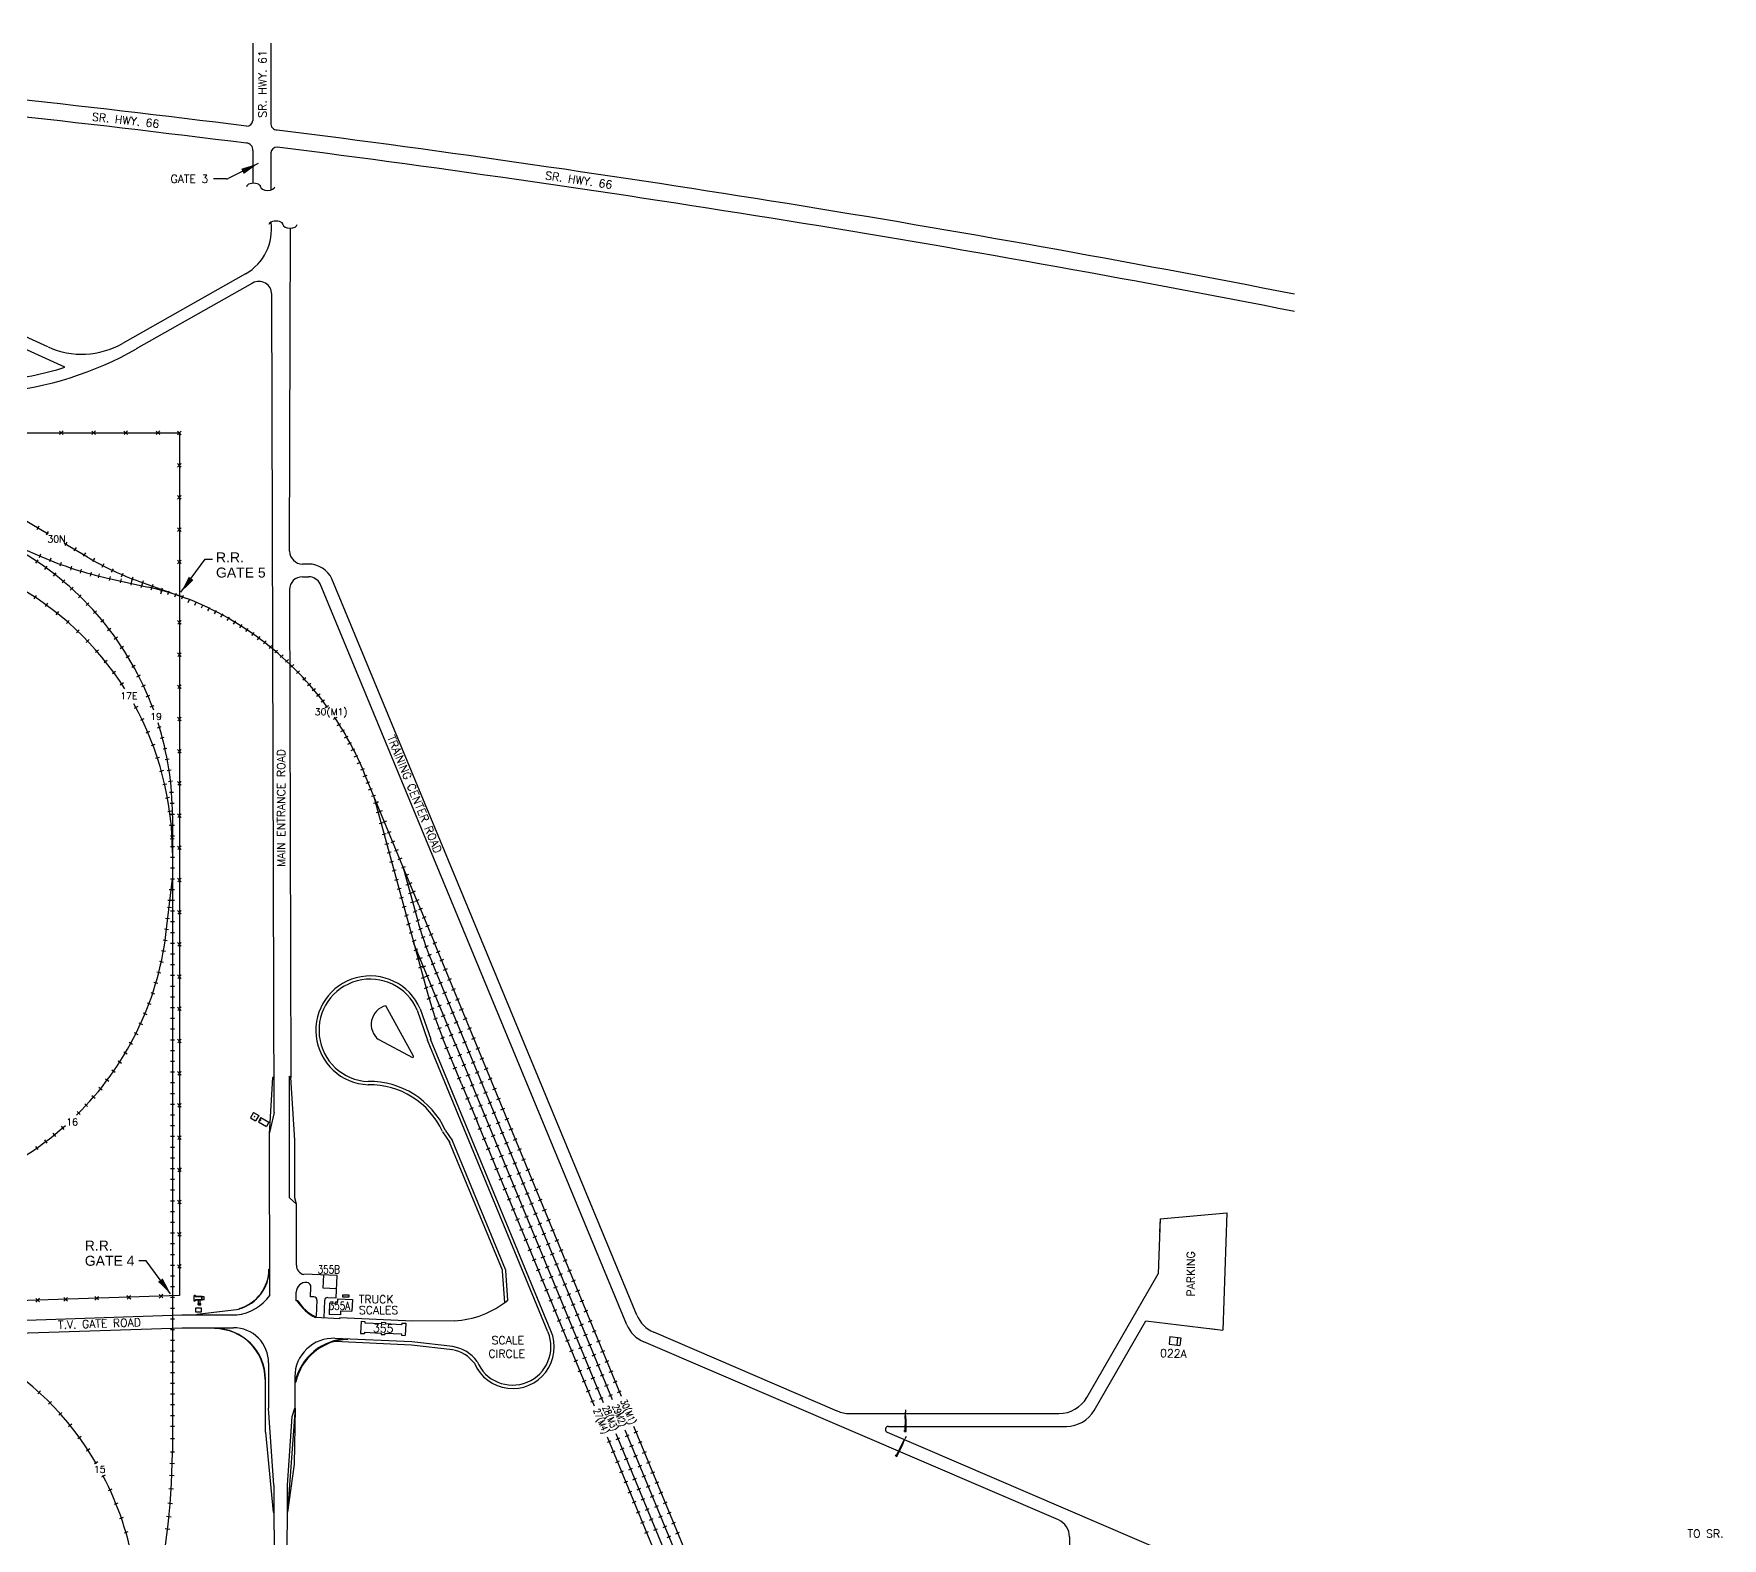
# Model space of a CAD drawing. Extents: x -16413 to 78405, y -232 to 83089.
# Drawn here: x 46664 to 78318, y 54890 to 83089 of the extents above; entities that cross this region are included whole.
import ezdxf
from ezdxf.enums import TextEntityAlignment as Align

# ---------------------------------------------------------------- set-up
doc = ezdxf.new("R2010")
doc.units = 0
doc.header["$LTSCALE"] = 350
doc.header["$MEASUREMENT"] = 0
doc.linetypes.add('CV34', pattern=[1, 1])
doc.linetypes.add('CV78', pattern=[1, 1])
doc.layers.get('0').update_dxf_attribs({"color": 3, "linetype": 'CONTINUOUS'})
doc.layers.add('BACKGROUND', color=7, linetype='CONTINUOUS')
doc.styles.add('ARIAL', font='arial.ttf')
doc.styles.add('SIMPLEX', font='SIMPLEX')

# ---------------------------------------------------------------- blocks, each defined once
blk = doc.blocks.new('RR', base_point=(-429.5, 670.3))
blk.add_line((-429.5, 674.1), (-429.5, 666.6))

msp = doc.modelspace()

# ---------------------------------------------------------------- linework, layer by layer
at = {"layer": 'BACKGROUND'}
for p, q in [((50770, 82915), (50770, 81464)), ((51107, 82911), (51107, 81421)), ((50770, 80902), (50770, 80286)), ((51107, 80859), (51107, 80161)), ((50868, 80654), (50310, 80377)), ((50278, 80369), (50035, 80369)), ((51461, 73390), (51474, 79446)), ((50634, 78590), (48325, 77285)), ((46930, 77218), (44651, 78255)), ((50766, 78417), (48586, 77182)), ((51173, 62867), (51125, 78209)), ((47248, 76837), (44479, 78096)), ((47147, 75643), (47216, 75576)), ((47215, 75644), (47148, 75575)), ((47751, 75643), (47820, 75576)), ((47819, 75644), (47752, 75575)), ((48355, 75643), (48423, 75576)), ((48423, 75644), (48356, 75575)), ((48958, 75643), (49027, 75576)), ((49026, 75644), (48959, 75575)), ((49356, 75639), (49425, 75572)), ((49424, 75640), (49357, 75571)), ((49356, 75035), (49425, 74968)), ((49424, 75036), (49357, 74967)), ((46933, 73712), (45465, 74576)), ((49356, 74431), (49425, 74364)), ((49424, 74432), (49357, 74364)), ((46727, 73798), (46765, 73863)), ((46902, 73697), (46940, 73762)), ((49356, 73828), (49425, 73761)), ((49424, 73829), (49357, 73760)), ((45996, 73637), (46814, 73284)), ((47670, 73278), (47236, 73534)), ((47250, 73496), (47288, 73561)), ((47424, 73395), (47462, 73461)), ((46701, 73166), (46743, 73229)), ((46790, 73335), (46762, 73265)), ((46983, 73261), (46957, 73190)), ((47177, 73179), (47155, 73107)), ((47599, 73295), (47637, 73360)), ((47773, 73194), (47811, 73259)), ((47947, 73093), (47985, 73159)), ((49356, 73224), (49425, 73157)), ((49424, 73225), (49357, 73156)), ((49422, 72620), (49880, 73239)), ((49880, 73239), (50016, 73239)), ((51816, 73150), (51701, 73150)), ((46870, 73049), (46914, 73109)), ((47034, 72925), (47081, 72984)), ((47194, 72795), (47243, 72853)), ((47374, 73110), (47354, 73037)), ((47553, 73052), (47535, 72979)), ((47739, 72997), (47721, 72923)), ((47889, 72965), (47873, 72891)), ((48048, 72885), (48809, 72716)), ((48096, 72915), (48080, 72841)), ((48121, 72997), (48159, 73062)), ((48301, 72871), (48284, 72798)), ((48310, 72910), (48342, 72978)), ((48497, 72828), (48481, 72754)), ((48500, 72836), (48526, 72907)), ((48648, 72821), (49536, 72503)), ((48694, 72767), (48720, 72838)), ((51699, 72910), (51817, 72910)), ((57968, 59072), (52251, 72872)), ((47349, 72660), (47400, 72715)), ((47500, 72519), (47552, 72573)), ((48676, 72708), (48702, 72779)), ((48865, 72667), (48891, 72738)), ((48875, 72702), (48901, 72772)), ((49043, 72592), (49069, 72663)), ((49054, 72630), (49080, 72701)), ((49176, 72578), (49204, 72648)), ((49311, 72536), (49340, 72605)), ((49439, 72496), (49470, 72564)), ((49556, 72427), (49589, 72495)), ((51459, 72670), (51484, 63525)), ((57784, 58890), (52030, 72779)), ((47645, 72373), (47699, 72425)), ((47784, 72221), (47841, 72271)), ((49682, 72378), (49716, 72445)), ((49807, 72326), (49842, 72393)), ((49930, 72272), (49967, 72337)), ((50052, 72214), (50090, 72279)), ((50172, 72153), (50212, 72217)), ((47918, 72065), (47977, 72113)), ((48047, 71904), (48107, 71950)), ((49361, 72089), (49429, 72022)), ((49429, 72090), (49362, 72021)), ((50291, 72090), (50333, 72153)), ((50408, 72024), (50452, 72085)), ((50524, 71955), (50569, 72015)), ((50638, 71883), (50685, 71943)), ((50751, 71809), (50798, 71867)), ((48169, 71739), (48231, 71782)), ((48285, 71569), (48348, 71610)), ((50861, 71731), (50910, 71789)), ((50970, 71652), (51021, 71708)), ((51077, 71569), (51129, 71624)), ((48395, 71395), (48460, 71434)), ((48499, 71217), (48565, 71254)), ((49361, 71485), (49429, 71418)), ((49429, 71486), (49362, 71418)), ((51182, 71485), (51235, 71538)), ((51285, 71397), (51339, 71450)), ((51385, 71308), (51441, 71359)), ((51484, 71216), (51540, 71265)), ((48597, 71036), (48664, 71070)), ((51589, 71098), (51647, 71146)), ((51706, 70978), (51765, 71024)), ((51796, 70873), (51857, 70916)), ((48687, 70851), (48756, 70883)), ((48771, 70663), (48841, 70692)), ((49361, 70882), (49429, 70815)), ((49429, 70883), (49362, 70814)), ((51883, 70777), (51944, 70819)), ((51967, 70673), (52030, 70714)), ((52050, 70567), (52113, 70607)), ((48848, 70472), (48919, 70499)), ((49361, 70278), (49429, 70211)), ((49429, 70279), (49362, 70210)), ((52129, 70459), (52194, 70497)), ((52285, 70241), (52349, 70280)), ((48982, 70082), (49054, 70104)), ((52353, 70125), (52420, 70158)), ((52422, 70010), (52489, 70042)), ((49038, 69884), (49111, 69903)), ((49087, 69684), (49160, 69701)), ((49361, 69675), (49429, 69608)), ((49429, 69675), (49362, 69607)), ((52488, 69894), (52557, 69924)), ((52551, 69776), (52621, 69804)), ((52612, 69656), (52682, 69683)), ((49128, 69483), (49202, 69496)), ((52670, 69535), (52741, 69561)), ((52725, 69413), (52796, 69437)), ((49163, 69280), (49237, 69291)), ((49189, 69076), (49264, 69084)), ((49361, 69071), (49429, 69004)), ((49429, 69072), (49362, 69003)), ((52796, 69289), (52866, 69315)), ((52840, 69167), (52911, 69191)), ((53883, 66755), (52853, 69250)), ((52893, 69044), (52964, 69066)), ((49209, 68871), (49284, 68876)), ((52942, 68919), (53014, 68940)), ((52998, 68799), (53071, 68818)), ((53035, 68809), (54058, 65063)), ((53062, 68663), (53127, 68701)), ((49221, 68665), (49297, 68668)), ((49226, 68459), (49301, 68459)), ((49264, 68432), (49264, 56499)), ((49361, 68467), (49429, 68400)), ((49429, 68468), (49362, 68399)), ((53035, 68667), (53108, 68686)), ((53087, 68490), (53160, 68508)), ((53195, 68526), (53126, 68496)), ((49226, 68258), (49301, 68258)), ((53142, 68287), (53214, 68305)), ((53196, 68079), (53269, 68097)), ((53274, 68332), (53205, 68302)), ((53356, 68133), (53287, 68104)), ((49226, 68057), (49301, 68057)), ((49226, 67856), (49301, 67856)), ((49361, 67864), (49429, 67797)), ((49429, 67865), (49362, 67796)), ((53248, 67896), (53321, 67914)), ((53290, 67735), (53363, 67753)), ((53425, 67956), (53356, 67926)), ((53496, 67795), (53427, 67765)), ((49226, 67655), (49301, 67655)), ((49226, 67453), (49301, 67453)), ((53337, 67564), (53410, 67583)), ((53561, 67634), (53492, 67604)), ((53626, 67476), (53557, 67447)), ((53584, 67481), (53849, 66507)), ((49142, 66205), (49263, 67252)), ((49226, 67252), (49301, 67252)), ((49361, 67260), (49429, 67193)), ((49429, 67261), (49362, 67192)), ((53384, 67396), (53456, 67415)), ((53430, 67225), (53503, 67244)), ((53687, 67332), (53618, 67303)), ((53642, 67137), (53714, 67156)), ((53752, 67174), (53683, 67145)), ((49176, 66850), (49251, 66850)), ((49201, 67051), (49276, 67051)), ((49226, 67051), (49301, 67051)), ((49226, 66850), (49301, 66850)), ((53477, 67057), (53549, 67076)), ((53524, 66887), (53596, 66905)), ((53688, 66971), (53761, 66990)), ((53729, 66804), (53802, 66824)), ((53817, 67015), (53748, 66985)), ((53883, 66855), (53814, 66826)), ((49134, 66512), (49209, 66506)), ((49170, 66715), (49245, 66712)), ((49226, 66649), (49301, 66649)), ((49361, 66657), (49429, 66590)), ((49429, 66657), (49362, 66589)), ((53570, 66719), (53643, 66737)), ((53680, 66573), (53611, 66544)), ((53846, 66651), (53777, 66621)), ((53897, 66480), (53827, 66450)), ((53944, 66694), (53875, 66665)), ((53883, 66755), (54169, 66063)), ((54015, 66535), (53946, 66506)), ((49115, 66309), (49190, 66301)), ((49226, 66447), (49301, 66447)), ((49226, 66246), (49301, 66246)), ((53723, 66411), (53654, 66382)), ((53771, 66253), (53702, 66223)), ((53945, 66321), (53876, 66292)), ((53995, 66164), (53926, 66134)), ((54076, 66377), (54007, 66347)), ((54147, 66215), (54078, 66186)), ((49057, 65906), (49132, 65893)), ((49090, 66107), (49165, 66096)), ((49226, 66045), (49301, 66045)), ((49226, 65844), (49301, 65844)), ((49361, 66053), (49429, 65986)), ((49429, 66054), (49362, 65985)), ((53829, 66098), (53760, 66068)), ((53857, 65932), (53788, 65902)), ((54578, 64134), (53792, 66037)), ((54055, 65992), (53986, 65963)), ((54214, 66054), (54145, 66025)), ((57683, 57546), (54169, 66063)), ((54275, 65893), (54206, 65864)), ((49018, 65706), (49091, 65690)), ((49226, 65643), (49301, 65643)), ((53903, 65767), (53834, 65738)), ((53942, 65766), (53873, 65737)), ((53948, 65605), (53879, 65575)), ((54010, 65615), (53941, 65585)), ((54116, 65831), (54047, 65802)), ((54183, 65668), (54114, 65639)), ((54369, 65109), (54125, 65700)), ((54346, 65734), (54277, 65704)), ((54348, 65536), (54417, 65566)), ((48917, 65312), (48989, 65291)), ((48971, 65508), (49044, 65490)), ((49226, 65441), (49301, 65441)), ((49226, 65240), (49301, 65240)), ((49361, 65449), (49429, 65382)), ((49429, 65450), (49362, 65381)), ((53930, 65386), (53999, 65415)), ((53988, 65194), (54057, 65223)), ((54010, 65417), (54079, 65446)), ((54088, 65233), (54157, 65262)), ((54181, 65470), (54251, 65499)), ((54260, 65286), (54329, 65315)), ((54426, 65352), (54495, 65382)), ((48788, 64926), (48859, 64900)), ((48856, 65118), (48928, 65094)), ((49226, 65039), (49301, 65039)), ((54039, 64996), (54108, 65025)), ((54164, 65046), (54233, 65075)), ((54335, 65099), (54405, 65128)), ((54694, 64321), (54369, 65109)), ((54411, 64909), (54480, 64938)), ((54502, 65165), (54571, 65195)), ((54577, 64976), (54647, 65005)), ((48714, 64737), (48784, 64708)), ((49226, 64838), (49301, 64838)), ((49226, 64637), (49301, 64637)), ((49361, 64846), (49429, 64779)), ((49429, 64847), (49362, 64778)), ((53781, 63924), (53261, 64870)), ((53853, 64790), (54048, 64222)), ((53909, 64810), (54105, 64241)), ((54104, 64799), (54173, 64828)), ((54165, 64616), (54235, 64645)), ((54240, 64856), (54309, 64885)), ((54310, 64670), (54379, 64699)), ((54482, 64723), (54551, 64753)), ((54648, 64790), (54717, 64819)), ((54718, 64612), (54787, 64642)), ((48545, 64366), (48612, 64333)), ((48633, 64550), (48701, 64519)), ((49226, 64435), (49301, 64435)), ((54236, 64436), (54305, 64465)), ((54293, 64255), (54362, 64285)), ((54383, 64493), (54452, 64522)), ((54460, 64309), (54529, 64339)), ((54552, 64546), (54621, 64575)), ((54632, 64363), (54701, 64392)), ((57515, 57486), (54694, 64321)), ((54802, 64432), (54871, 64461)), ((54877, 64243), (54946, 64273)), ((48350, 64009), (48414, 63971)), ((48450, 64186), (48517, 64150)), ((49226, 64234), (49301, 64234)), ((49226, 64033), (49301, 64033)), ((49361, 64242), (49429, 64175)), ((49429, 64243), (49362, 64174)), ((53130, 64237), (53761, 63903)), ((56304, 58755), (54048, 64222)), ((56360, 58777), (54104, 64245)), ((54685, 63405), (54334, 64256)), ((54368, 64067), (54437, 64096)), ((54535, 64121), (54604, 64150)), ((54578, 64134), (54877, 63408)), ((54617, 63933), (54686, 63962)), ((54707, 64174), (54776, 64203)), ((54791, 63987), (54860, 64016)), ((54955, 64056), (55024, 64085)), ((48130, 63667), (48191, 63624)), ((48243, 63836), (48306, 63795)), ((49226, 63832), (49301, 63832)), ((49226, 63630), (49301, 63630)), ((49361, 63638), (49429, 63571)), ((49429, 63639), (49362, 63571)), ((54450, 63879), (54519, 63908)), ((54528, 63690), (54597, 63719)), ((54695, 63744), (54764, 63773)), ((54869, 63797), (54938, 63826)), ((54947, 63608), (55016, 63637)), ((55033, 63867), (55102, 63896)), ((55111, 63677), (55180, 63707)), ((47886, 63341), (47944, 63294)), ((48010, 63502), (48071, 63457)), ((49226, 63429), (49301, 63429)), ((51082, 62471), (51145, 63526)), ((51145, 63526), (51171, 63551)), ((51459, 61271), (51459, 63551)), ((51555, 62351), (51484, 63525)), ((54606, 63501), (54675, 63530)), ((54684, 63312), (54753, 63341)), ((54685, 63405), (54976, 62699)), ((54773, 63555), (54842, 63584)), ((54851, 63366), (54920, 63395)), ((57346, 57425), (54877, 63408)), ((55025, 63419), (55094, 63448)), ((55189, 63488), (55258, 63517)), ((55267, 63299), (55336, 63328)), ((47619, 63034), (47674, 62982)), ((47755, 63185), (47812, 63136)), ((49226, 63228), (49301, 63228)), ((49226, 63027), (49301, 63027)), ((49361, 63035), (49429, 62968)), ((49429, 63036), (49362, 62967)), ((54762, 63122), (54831, 63151)), ((54929, 63176), (54999, 63205)), ((55008, 62987), (55077, 63016)), ((55103, 63230), (55172, 63259)), ((55181, 63040), (55250, 63069)), ((55345, 63110), (55414, 63139)), ((47478, 62887), (47531, 62834)), ((49226, 62826), (49301, 62826)), ((50781, 62870), (50724, 62771)), ((50724, 62771), (50823, 62714)), ((50781, 62870), (50880, 62813)), ((50795, 62788), (50802, 62784)), ((50806, 62798), (50798, 62786)), ((50802, 62800), (50809, 62796)), ((50880, 62813), (50823, 62714)), ((50922, 62778), (50874, 62695)), ((50874, 62695), (51024, 62608)), ((50909, 62722), (50916, 62718)), ((50920, 62732), (50912, 62720)), ((50916, 62734), (50923, 62730)), ((50922, 62778), (51072, 62691)), ((51072, 62691), (51024, 62608)), ((51082, 62471), (51175, 62867)), ((54840, 62933), (54909, 62962)), ((54918, 62744), (54987, 62773)), ((57178, 57364), (54976, 62699)), ((55086, 62798), (55155, 62827)), ((55259, 62851), (55329, 62880)), ((55338, 62662), (55407, 62691)), ((55423, 62920), (55492, 62950)), ((55501, 62731), (55570, 62760)), ((47024, 62479), (47071, 62421)), ((47180, 62610), (47229, 62553)), ((49226, 62624), (49301, 62624)), ((49226, 62423), (49301, 62423)), ((49361, 62431), (49429, 62364)), ((49429, 62432), (49362, 62363)), ((51091, 59442), (51082, 62471)), ((54329, 62507), (54465, 62304)), ((54379, 62540), (54514, 62337)), ((54996, 62555), (55065, 62584)), ((55074, 62365), (55143, 62394)), ((55164, 62609), (55233, 62638)), ((55242, 62419), (55311, 62448)), ((55416, 62473), (55485, 62502)), ((55579, 62542), (55649, 62571)), ((55658, 62353), (55727, 62382)), ((46698, 62235), (46741, 62173)), ((46863, 62354), (46908, 62294)), ((49226, 62222), (49301, 62222)), ((51555, 61271), (51555, 62351)), ((55449, 59914), (54459, 62314)), ((55509, 59928), (54514, 62337)), ((55152, 62176), (55222, 62205)), ((55320, 62230), (55389, 62259)), ((55398, 62041), (55467, 62070)), ((55494, 62283), (55563, 62313)), ((55572, 62094), (55641, 62123)), ((55736, 62163), (55805, 62193)), ((49226, 62021), (49301, 62021)), ((49226, 61820), (49301, 61820)), ((49361, 61828), (49429, 61761)), ((49429, 61829), (49362, 61760)), ((55231, 61987), (55300, 62016)), ((55309, 61798), (55378, 61827)), ((55476, 61852), (55545, 61881)), ((55650, 61905), (55719, 61934)), ((55728, 61716), (55797, 61745)), ((55814, 61974), (55883, 62003)), ((55892, 61785), (55961, 61814)), ((49226, 61618), (49301, 61618)), ((49226, 61417), (49301, 61417)), ((55387, 61608), (55456, 61637)), ((55465, 61419), (55534, 61448)), ((55554, 61662), (55623, 61692)), ((55632, 61473), (55701, 61502)), ((55806, 61526), (55875, 61556)), ((55970, 61596), (56039, 61625)), ((56048, 61407), (56117, 61436)), ((49226, 61216), (49301, 61216)), ((49361, 61224), (49429, 61157)), ((49429, 61225), (49362, 61156)), ((51459, 61271), (51591, 61151)), ((51591, 61151), (51555, 61271)), ((51587, 60009), (51591, 61151)), ((55543, 61230), (55612, 61259)), ((55710, 61284), (55779, 61313)), ((55788, 61095), (55858, 61124)), ((55884, 61337), (55953, 61366)), ((55962, 61148), (56031, 61177)), ((56126, 61217), (56195, 61246)), ((49226, 61015), (49301, 61015)), ((49226, 60814), (49301, 60814)), ((55621, 61041), (55690, 61070)), ((55699, 60851), (55768, 60881)), ((55867, 60905), (55936, 60935)), ((56040, 60959), (56109, 60988)), ((56118, 60769), (56188, 60799)), ((56204, 61028), (56273, 61057)), ((56282, 60839), (56351, 60868)), ((67778, 60876), (67742, 59844)), ((67778, 60876), (67770, 60634)), ((67778, 60876), (69031, 60989)), ((69031, 60989), (68954, 58792)), ((49226, 60612), (49301, 60612)), ((49361, 60620), (49429, 60553)), ((49429, 60621), (49362, 60553)), ((55777, 60662), (55846, 60691)), ((55855, 60473), (55924, 60502)), ((55945, 60716), (56014, 60745)), ((56023, 60527), (56092, 60556)), ((56197, 60580), (56266, 60609)), ((56360, 60650), (56429, 60679)), ((56438, 60460), (56508, 60489)), ((49226, 60411), (49301, 60411)), ((49226, 60210), (49301, 60210)), ((55933, 60284), (56003, 60313)), ((56101, 60338), (56170, 60367)), ((56179, 60148), (56248, 60178)), ((56275, 60391), (56344, 60420)), ((56353, 60202), (56422, 60231)), ((56517, 60271), (56586, 60300)), ((48772, 60087), (48636, 60087)), ((49230, 59468), (48772, 60087)), ((49226, 60009), (49301, 60009)), ((49361, 60017), (49429, 59950)), ((49429, 60018), (49362, 59949)), ((51072, 59935), (51090, 59935)), ((51728, 59842), (51728, 59833)), ((52352, 59814), (51728, 59842)), ((55494, 59306), (55454, 59895)), ((55552, 59350), (55513, 59909)), ((56011, 60094), (56081, 60124)), ((56090, 59905), (56159, 59934)), ((56257, 59959), (56326, 59988)), ((56431, 60013), (56500, 60042)), ((56509, 59823), (56578, 59852)), ((56595, 60082), (56664, 60111)), ((56673, 59893), (56742, 59922)), ((66403, 57526), (67742, 59844)), ((49226, 59808), (49301, 59808)), ((49226, 59606), (49301, 59606)), ((51853, 59416), (51861, 59594)), ((52089, 59574), (52100, 59825)), ((52341, 59562), (52089, 59574)), ((52333, 59395), (52352, 59814)), ((56168, 59716), (56237, 59745)), ((56246, 59527), (56315, 59556)), ((56335, 59770), (56404, 59799)), ((56413, 59581), (56482, 59610)), ((56587, 59634), (56656, 59663)), ((56751, 59703), (56820, 59733)), ((56829, 59514), (56898, 59543)), ((46701, 59385), (46771, 59319)), ((46704, 59317), (46769, 59387)), ((47227, 59402), (47297, 59336)), ((47229, 59334), (47295, 59404)), ((47807, 59421), (47878, 59355)), ((47810, 59353), (47875, 59423)), ((48411, 59440), (48481, 59374)), ((48413, 59372), (48479, 59442)), ((49013, 59460), (49083, 59394)), ((49015, 59392), (49081, 59462)), ((49226, 59405), (49301, 59405)), ((49226, 59204), (49301, 59204)), ((51585, 59341), (51586, 59505)), ((51612, 59341), (51586, 59341)), ((51913, 59413), (51853, 59416)), ((51971, 59351), (51957, 59052)), ((52115, 59344), (52100, 59018)), ((52177, 59402), (52333, 59395)), ((52209, 59304), (52199, 59085)), ((52209, 59304), (52359, 59297)), ((52359, 59297), (52362, 59375)), ((52362, 59375), (52638, 59363)), ((52458, 59453), (52570, 59453)), ((52458, 59408), (52458, 59453)), ((52570, 59408), (52458, 59408)), ((52570, 59453), (52570, 59408)), ((52638, 59363), (52628, 59144)), ((56324, 59337), (56393, 59367)), ((56491, 59392), (56560, 59421)), ((56569, 59202), (56639, 59231)), ((56665, 59445), (56734, 59474)), ((56743, 59256), (56812, 59285)), ((56907, 59325), (56976, 59354)), ((44028, 58893), (49439, 59076)), ((49226, 59003), (49301, 59003)), ((49439, 59076), (50469, 59076)), ((49727, 59088), (50516, 59186)), ((49727, 59076), (49727, 59088)), ((50516, 59192), (50516, 59186)), ((51936, 59043), (51930, 59033)), ((52400, 59004), (51947, 59025)), ((52418, 59075), (52199, 59085)), ((52400, 59004), (52401, 59020)), ((53768, 58959), (52401, 59020)), ((52418, 59075), (52421, 59153)), ((52421, 59153), (52628, 59144)), ((52800, 58956), (52790, 58729)), ((52800, 58956), (52872, 58953)), ((52872, 58953), (52871, 58929)), ((52871, 58929), (53182, 58915)), ((53183, 58939), (53182, 58915)), ((53183, 58939), (53255, 58936)), ((53255, 58936), (53254, 58912)), ((53254, 58912), (53566, 58898)), ((53567, 58922), (53566, 58898)), ((53567, 58922), (53639, 58919)), ((53639, 58919), (53629, 58691)), ((54543, 58965), (53768, 58959)), ((56402, 59148), (56471, 59177)), ((56480, 58959), (56549, 58988)), ((56647, 59013), (56717, 59042)), ((56821, 59066), (56890, 59095)), ((56899, 58877), (56969, 58906)), ((56985, 59136), (57054, 59165)), ((57063, 58946), (57132, 58976)), ((66542, 57286), (67513, 58967)), ((67513, 58967), (68954, 58792)), ((44160, 58657), (49443, 58836)), ((49226, 58802), (49301, 58802)), ((49226, 58600), (49301, 58600)), ((49443, 58836), (50407, 58836)), ((50049, 58818), (50049, 58836)), ((50049, 58818), (50049, 58824)), ((53748, 58511), (52307, 58576)), ((53751, 58571), (52310, 58636)), ((52790, 58729), (52863, 58725)), ((52864, 58749), (52863, 58725)), ((52864, 58749), (53176, 58735)), ((53176, 58735), (53175, 58711)), ((53175, 58711), (53247, 58708)), ((53248, 58732), (53247, 58708)), ((53248, 58732), (53560, 58718)), ((53560, 58718), (53559, 58694)), ((53559, 58694), (53629, 58691)), ((54522, 58482), (53751, 58571)), ((56558, 58770), (56627, 58799)), ((56636, 58581), (56705, 58610)), ((56726, 58824), (56795, 58853)), ((56804, 58635), (56873, 58664)), ((56977, 58688), (57047, 58717)), ((57141, 58757), (57210, 58786)), ((57219, 58568), (57289, 58597)), ((65873, 55233), (58102, 58568)), ((61725, 57274), (58286, 58750)), ((67965, 58670), (67948, 58527)), ((67965, 58670), (68168, 58646)), ((68108, 58653), (68091, 58510)), ((68168, 58646), (68150, 58503)), ((68713, 58820), (68954, 58792)), ((49226, 58399), (49301, 58399)), ((54516, 58422), (53748, 58511)), ((56714, 58391), (56783, 58420)), ((56882, 58445), (56951, 58474)), ((56960, 58256), (57029, 58285)), ((57056, 58499), (57125, 58528)), ((57134, 58309), (57203, 58338)), ((57297, 58379), (57367, 58408)), ((67948, 58527), (68150, 58503)), ((49226, 58198), (49301, 58198)), ((49226, 57997), (49301, 57997)), ((51067, 58174), (51064, 57330)), ((56792, 58202), (56862, 58231)), ((56871, 58013), (56940, 58042)), ((57038, 58067), (57107, 58096)), ((57212, 58120), (57281, 58149)), ((57290, 57931), (57359, 57960)), ((57376, 58189), (57445, 58219)), ((57454, 58000), (57523, 58029)), ((49226, 57796), (49301, 57796)), ((51003, 57864), (51009, 57864)), ((51009, 56875), (51009, 57864)), ((51558, 57918), (51556, 57330)), ((51557, 57813), (51575, 57813)), ((56949, 57824), (57018, 57853)), ((57027, 57634), (57096, 57663)), ((57116, 57878), (57185, 57907)), ((57194, 57688), (57263, 57717)), ((57368, 57742), (57437, 57771)), ((57532, 57811), (57601, 57840)), ((57610, 57622), (57679, 57651)), ((49226, 57594), (49301, 57594)), ((49226, 57393), (49301, 57393)), ((51166, 55885), (51064, 57330)), ((51429, 55375), (51568, 57330)), ((51508, 57172), (51556, 57330)), ((51553, 56275), (51568, 57330)), ((51556, 57330), (51568, 57330)), ((57105, 57445), (57174, 57474)), ((57272, 57499), (57341, 57528)), ((57446, 57552), (57515, 57582)), ((63005, 57299), (63005, 57253)), ((49226, 57192), (49301, 57192)), ((49226, 56991), (49301, 56991)), ((51418, 55885), (51508, 57172)), ((61350, 48661), (57915, 56986)), ((61962, 57226), (65884, 57226)), ((62689, 56986), (66022, 56986)), ((62998, 57133), (62997, 56901)), ((62998, 57133), (63005, 57253)), ((63011, 57133), (62998, 57133)), ((63011, 57133), (63005, 57253)), ((63011, 57133), (63010, 56901)), ((49224, 56759), (49300, 56759)), ((51009, 56875), (51153, 55375)), ((57417, 56688), (57486, 56717)), ((60358, 49657), (57419, 56781)), ((60963, 48661), (57584, 56849)), ((57585, 56742), (57654, 56771)), ((61156, 48661), (57749, 56917)), ((57758, 56795), (57828, 56825)), ((57922, 56865), (57991, 56894)), ((58000, 56676), (58069, 56705)), ((67972, 54593), (62666, 56870)), ((62936, 56649), (62996, 56753)), ((62949, 56643), (62996, 56753)), ((62990, 56887), (62990, 56915)), ((62990, 56915), (63017, 56915)), ((62990, 56887), (63017, 56887)), ((63016, 56794), (62996, 56753)), ((62997, 56901), (63010, 56901)), ((63017, 56887), (63017, 56915)), ((49227, 56508), (49303, 56508)), ((57495, 56499), (57564, 56528)), ((57663, 56553), (57732, 56582)), ((57741, 56364), (57810, 56393)), ((57837, 56606), (57906, 56635)), ((57915, 56417), (57984, 56446)), ((58078, 56486), (58148, 56515)), ((62822, 56431), (62834, 56456)), ((62822, 56431), (62846, 56419)), ((62936, 56648), (62834, 56441)), ((62834, 56456), (62859, 56444)), ((62834, 56441), (62846, 56434)), ((62949, 56643), (62846, 56434)), ((62846, 56419), (62859, 56444)), ((62949, 56643), (62936, 56649)), ((49206, 56071), (49297, 56067)), ((49213, 56294), (49303, 56290)), ((51429, 55375), (51553, 56275)), ((57573, 56310), (57642, 56339)), ((57651, 56120), (57721, 56150)), ((57819, 56174), (57888, 56204)), ((57993, 56228), (58062, 56257)), ((58071, 56038), (58140, 56068)), ((58157, 56297), (58226, 56326)), ((58235, 56108), (58304, 56137)), ((49193, 55821), (49283, 55818)), ((51166, 55885), (51170, 53179)), ((51413, 54091), (51418, 55885)), ((57730, 55931), (57799, 55960)), ((57808, 55742), (57877, 55771)), ((57897, 55985), (57966, 56014)), ((57975, 55796), (58044, 55825)), ((58149, 55849), (58218, 55878)), ((58313, 55919), (58382, 55948)), ((58391, 55729), (58460, 55758)), ((49174, 55550), (49265, 55542)), ((57886, 55553), (57955, 55582)), ((58053, 55607), (58122, 55636)), ((58131, 55417), (58200, 55447)), ((58227, 55660), (58296, 55689)), ((58305, 55471), (58374, 55500)), ((58469, 55540), (58538, 55569)), ((49150, 55302), (49240, 55291)), ((51153, 55375), (51165, 55375)), ((51429, 55375), (51416, 55375)), ((57964, 55363), (58033, 55393)), ((58042, 55174), (58111, 55203)), ((58209, 55228), (58278, 55257)), ((58383, 55282), (58452, 55311)), ((58461, 55092), (58530, 55121)), ((58547, 55351), (58616, 55380)), ((58625, 55162), (58694, 55191)), ((49125, 55070), (49215, 55062)), ((58120, 54985), (58189, 55014)), ((58287, 55039), (58357, 55068)), ((58539, 54903), (58608, 54932)), ((58703, 54972), (58772, 55002)), ((66081, 54915), (66069, 52337))]:
    msp.add_line(p, q, dxfattribs=at)
at = {"layer": 'BACKGROUND', "linetype": 'CV34'}
for p, q in [((44177, 75610), (49395, 75610)), ((49395, 75610), (49395, 59439)), ((49395, 59439), (44774, 59289))]:
    msp.add_line(p, q, dxfattribs=at)
at = {"layer": 'BACKGROUND', "linetype": 'CV78'}
for p, q in [((49686, 59438), (49671, 59438)), ((49671, 59334), (49671, 59438)), ((49686, 59334), (49671, 59334)), ((49704, 59414), (49673, 59438)), ((49704, 59358), (49673, 59334)), ((49707, 59422), (49686, 59438)), ((49707, 59350), (49686, 59334)), ((49703, 59206), (49799, 59206)), ((49703, 59128), (49703, 59206)), ((49823, 59414), (49704, 59414)), ((49823, 59358), (49704, 59358)), ((49823, 59422), (49707, 59422)), ((49823, 59350), (49707, 59350)), ((49745, 59263), (49745, 59287)), ((49745, 59287), (49793, 59287)), ((49745, 59263), (49793, 59263)), ((49752, 59287), (49752, 59350)), ((49786, 59287), (49786, 59350)), ((49793, 59263), (49793, 59287)), ((49799, 59206), (49799, 59128)), ((49817, 59358), (49817, 59414)), ((49823, 59350), (49823, 59422)), ((49859, 59414), (49823, 59414)), ((49859, 59358), (49823, 59358)), ((49859, 59358), (49859, 59414)), ((49799, 59128), (49703, 59128))]:
    msp.add_line(p, q, dxfattribs=at)
at = {"layer": 'BACKGROUND'}
for centre, radius, start, end in [((14548, -206616), 290228, 82.85426, 86.55697), ((14548, -206616), 289910, 82.84638, 86.55508), ((50650, 81479), 121, 270, 352.8453), ((51227, 81406), 121, 172.7544, 270), ((50650, 80917), 121, 352.8314, 90), ((14548, -206616), 290228, 78.92555, 82.73942), ((51227, 80844), 121, 90, 172.7403), ((14548, -206616), 289910, 78.91325, 82.73141), ((50278, 80441), 72, 270, 296.3931), ((50161, 79425), 960, 299.532, 7.991), ((50885, 78208), 240, 0.18, 119.532), ((47563, 78610), 1528, 245.5456, 299.8918), ((45390, 82824), 6485, 275.532, 299.5419), ((45390, 82824), 6269, 275.532, 287.239), ((43523, 67739), 5740, 32.3795, 90), ((43524, 68432), 5740, 20.1811, 59.5212), ((49538, 79597), 6875, 246.674, 257.4844), ((50576, 78216), 5729, 239.5212, 250.3315), ((51701, 73390), 240, 179.8705, 270), ((51817, 72670), 479, 24.9516, 90.0591), ((51699, 72670), 240, 90, 179.8705), ((51817, 72670), 240, 27.1527, 89.9514), ((47567, 67123), 5729, 70.7523, 77.4843), ((47342, 66945), 5976, 36.0673, 68.4627), ((43523, 67739), 5740, 0, 29.0519), ((47342, 66945), 5976, 22.5671, 33.8895), ((43524, 68432), 5740, 0, 17.6313), ((60442, 68307), 6834, 195.2715, 202.4244), ((43447, 66919), 5740, 314.4354, 352.8532), ((52971, 64409), 1020, 23.3549, 267.7586), ((52971, 64409), 960, 23.3549, 267.7586), ((60651, 66863), 6834, 195.2715, 202.4244), ((53350, 64522), 360, 104.2869, 232.2443), ((53768, 63917), 15, 242.1363, 28.7645), ((51371, 63437), 144, 37.9713, 52.3329), ((52960, 61890), 1560, 24.6285, 90.9794), ((52960, 61890), 1500, 24.6285, 90.9794), ((43447, 66919), 5740, 270, 311.6166), ((50298, 59935), 774, 286.3657, 0), ((50298, 59935), 780, 286.2378, 0), ((51767, 60008), 180, 179.82, 257.4156), ((55394, 59891), 60, 3.9459, 22.4243), ((55453, 59905), 60, 3.9459, 22.4243), ((51766, 59504), 180, 85.5795, 179.82), ((51771, 59594), 90, 357.437, 84.8089), ((50362, 59969), 900, 276.8016, 324.1437), ((52355, 59827), 900, 212.6758, 243.0156), ((52355, 59827), 888, 213.1773, 241.861), ((51911, 59353), 60, 357.4373, 87.4371), ((52174, 59342), 60, 87.437, 177.4371), ((54456, 60707), 1744, 272.872, 308.9076), ((42877, 53400), 5740, 30.1285, 90), ((51898, 59060), 60, 324.2701, 352.9096), ((58338, 59120), 600, 202.5043, 246.7691), ((58523, 59302), 600, 202.5043, 246.7691), ((50049, 57864), 960, 0, 90), ((50049, 57864), 954, 0, 90), ((50407, 58176), 660, 359.8516, 90), ((52278, 57917), 720, 87.4367, 179.8515), ((52566, 57598), 1026, 90.7938, 167.7248), ((52566, 57598), 1014, 90.7938, 167.7248), ((55643, 58473), 779, 202.9798, 23.037), ((55639, 58480), 720, 202.5, 22.4243), ((54397, 57773), 660, 36.8363, 80.0491), ((54397, 57773), 720, 36.8363, 80.0491), ((65884, 57826), 600, 270, 330), ((61962, 57826), 600, 246.7691, 270), ((62689, 56926), 60, 90, 246.7691), ((66022, 57586), 600, 270, 330), ((35970, 56644), 13295, 346.0048, 359.3758), ((42877, 53400), 5740, 350.5826, 27.6716), ((42059, 49971), 5779, 37.0083, 90.6358), ((65737, 54917), 344, 359.7583, 66.7691)]:
    msp.add_arc(centre, radius, start, end, dxfattribs=at)
for centre, start_param, end_param in [((50784, 80220), 0, 3.141593), ((51048, 80220), 3.141593, 6.283185), ((51204, 79512), 0, 3.141593), ((51468, 79512), 3.141593, 6.283185)]:
    msp.add_ellipse(centre, major_axis=(132, 0), ratio=0.5, start_param=start_param, end_param=end_param, dxfattribs=at)
for points in [[(50554, 80558), (50602, 80461), (50868, 80654)], [(49571, 72912), (49658, 72848), (49422, 72620)], [(49081, 59760), (48994, 59696), (49230, 59468)]]:
    msp.add_solid(points, dxfattribs=at)

# ---------------------------------------------------------------- block references
at = {"layer": 'BACKGROUND', "zscale": 10}
for p, xscale, yscale, rotation in [((46685, 72530), 9.999999999998915, 10.00000000000292, 326.5714285714548), ((46897, 72383), 10.00000000000462, 10.00000000000462, 323.9999999999951), ((47102, 72227), 10.00000000000502, 9.999999999994799, 321.4285714285566), ((47300, 72062), 9.999999999999492, 10.00000000000428, 318.8571428571709), ((47490, 71888), 10.00000000000427, 9.999999999999247, 316.2857142857047), ((47672, 71706), 9.999999999999247, 10.00000000000427, 313.7142857142652), ((47846, 71516), 10.00000000000428, 9.999999999999492, 311.1428571428606), ((48011, 71318), 9.999999999994799, 10.00000000000502, 308.5714285714369), ((48167, 71113), 10.00000000000462, 10.00000000000462, 306.0000000000049), ((48314, 70902), 10.00000000000292, 9.999999999998915, 303.42857142858), ((48578, 70460), 10.00000000000701, 9.99999999999715, 298.2857142857091), ((48695, 70230), 10.00000000000143, 10.00000000000143, 295.7142857142654), ((48801, 69995), 10.00000000000555, 9.999999999998861, 293.1428571428368), ((48897, 69756), 10.00000000000431, 10.00000000000005, 290.571428571398), ((48982, 69513), 10.0000000000057, 9.999999999998781, 288.0000000000088), ((49056, 69267), 10.00000000000654, 9.999999999997591, 285.4285714285716), ((49119, 69017), 10.00000000000678, 9.999999999999686, 282.8571428571477), ((49171, 68764), 10.00000000000448, 9.999999999998618, 280.285714285695), ((49211, 68510), 10.00000000000622, 9.999999999999991, 277.7142857142778), ((49240, 68254), 10.00000000000555, 9.999999999998304, 275.142857142837), ((49257, 67997), 9.999999999998462, 9.999999999998135, 272.57142857144), ((46763, 57624), 10.00000000000005, 10.00000000000005, 317.3925597614855), ((46968, 57426), 10.00000000000285, 10.00000000000285, 314.5520637455679), ((47162, 57219), 9.99999999999881, 9.99999999999881, 311.711567729684), ((47346, 57002), 10.00000000000088, 10.00000000000088, 308.8710717137723), ((47519, 56776), 9.999999999998366, 9.999999999998366, 306.0305756978564), ((47681, 56542), 9.999999999998716, 9.999999999998716, 303.1900796819546), ((47831, 56300), 10.0000000000025, 10.0000000000025, 300.3495836660477), ((47968, 56051), 9.999999999998762, 9.999999999998762, 297.5090876501512), ((48093, 55795), 10.00000000000167, 10.00000000000167, 294.6685916342714), ((48206, 55534), 9.999999999997577, 9.999999999997577, 291.8280956183589), ((48305, 55267), 9.999999999997453, 9.999999999997453, 288.9875996024618), ((48391, 54996), 10.00000000000172, 10.00000000000172, 286.1471035865399)]:
    msp.add_blockref('RR', p, dxfattribs=dict(at, xscale=xscale, yscale=yscale, rotation=rotation))

# ---------------------------------------------------------------- texts
at = {"layer": 'BACKGROUND', "style": 'SIMPLEX'}
for s, rotation, p in [('SR. HWY. 61', 90, (50952, 82148)), ('MAIN ENTRANCE ROAD', 90, (51300, 68576)), ('TRAINING CENTER ROAD', 292.2575, (53803, 68836))]:
    msp.add_text(s, height=150, rotation=rotation, dxfattribs=at).set_placement(p, align=Align.MIDDLE)
for rotation, p in [(353.7243, (49008, 81323)), (351.8, (57498, 80182))]:
    msp.add_text('SR. HWY. 66', height=150, rotation=rotation, dxfattribs=at).set_placement(p, align=Align.RIGHT)
msp.add_text('GATE 3', height=150, dxfattribs=at).set_placement((49935, 80294), align=Align.RIGHT)
for s, p in [('30N', (47090, 73620)), ('17E', (48447, 70679)), ('19', (48955, 70291)), ('30(M1)', (52238, 70370)), ('16', (47383, 62691)), ('15', (47899, 56179))]:
    msp.add_text(s, height=128, dxfattribs=at).set_placement(p, align=Align.MIDDLE)
at = {"layer": 'BACKGROUND'}
for s, height, style, p in [('R.R.', 187.5, 'ARIAL', (50080, 73181)), ('GATE 5', 187.5, 'ARIAL', (50080, 72896)), ('R.R.', 187.5, 'ARIAL', (47620, 60281)), ('GATE 4', 187.5, 'ARIAL', (47620, 59996)), ('TRUCK', 150, 'SIMPLEX', (52759, 59293)), ('SCALES', 150, 'SIMPLEX', (52759, 59091)), ('SCALE', 150, 'SIMPLEX', (55246, 58525)), ('CIRCLE', 150, 'SIMPLEX', (55186, 58273))]:
    msp.add_text(s, height=height, dxfattribs=dict(at, style=style)).set_placement(p)
at = {"layer": 'BACKGROUND', "style": 'SIMPLEX'}
for s, rotation, p in [('PARKING', 90, (68428, 59419)), ('T.V. GATE ROAD', 1.9133, (47121, 58812)), ('355', 358, (53019, 58755)), ('022A', 358, (67776, 58288))]:
    msp.add_text(s, height=150, rotation=rotation, dxfattribs=at).set_placement(p)
at = {"layer": 'BACKGROUND', "style": 'SIMPLEX', "width": 0.8}
for s, p in [('355B', (51987, 59852)), ('355A', (52193, 59172))]:
    msp.add_text(s, height=150, dxfattribs=at).set_placement(p)
for s, p in [('27(M4)', (57295, 57081)), ('28(M3)', (57465, 57136)), ('29M2)', (57637, 57189)), ('30(M1)', (57802, 57258))]:
    msp.add_text(s, height=128, rotation=292.4244, dxfattribs=at).set_placement(p, align=Align.MIDDLE)
at = {"layer": 'BACKGROUND', "style": 'SIMPLEX'}
msp.add_text('TO SR.', height=150, dxfattribs=at).set_placement((78006, 54900), align=Align.CENTER)

doc.saveas('drawing.dxf')
